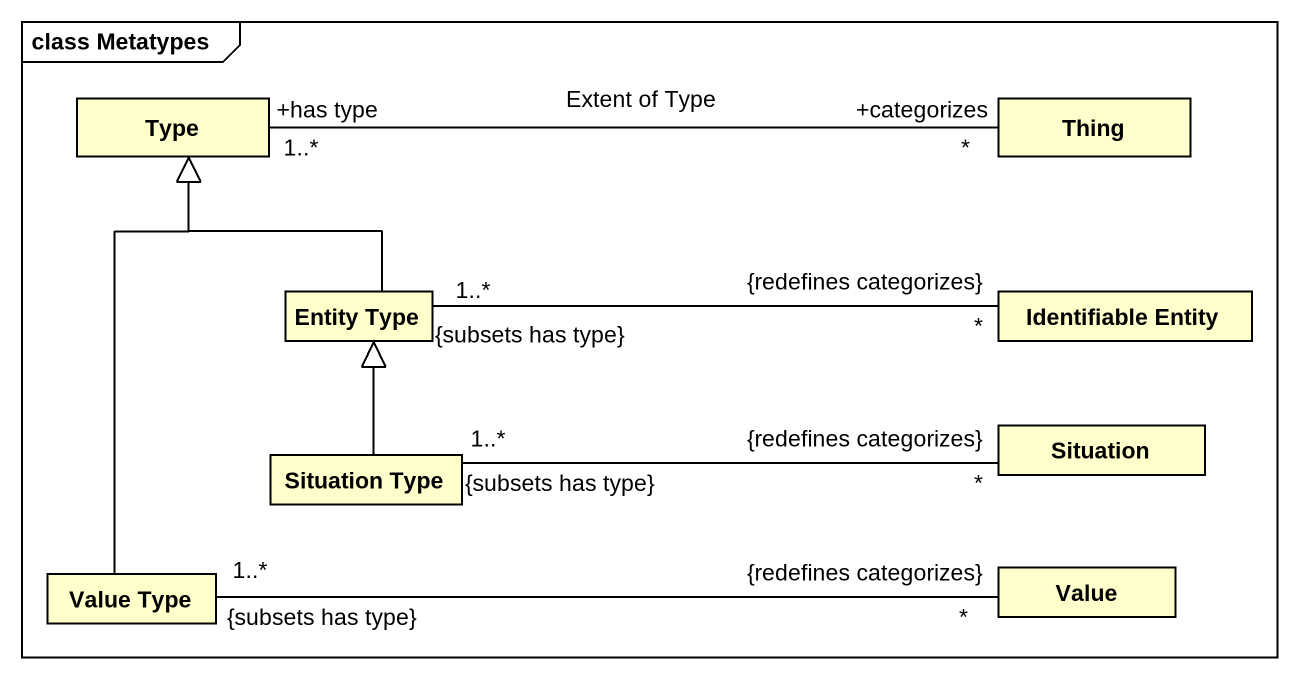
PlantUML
@startuml
mainframe class Metatypes
hide circle
hide empty members
class Type
class Thing
class "Entity Type" as Entity_Type
class "Identifiable Entity" as Identifiable_Entity
class "Situation Type" as Situation_Type
class Situation
class "Value Type" as Value_Type
class Value
Type "+has type\n1..*" -right- "+categorizes\n*" Thing : Extent of Type
Entity_Type -up-|> Type
Entity_Type "1..*\n{subsets has type}" -right- "*\n{redefines categorizes}" Identifiable_Entity
Situation_Type -up-|> Entity_Type
Situation_Type "1..*\n{subsets has type}" -right- "*\n{redefines categorizes}" Situation
Value_Type -up-|> Type
Value_Type "1..*\n{subsets has type}" -right- "*\n{redefines categorizes}" Value
@enduml
